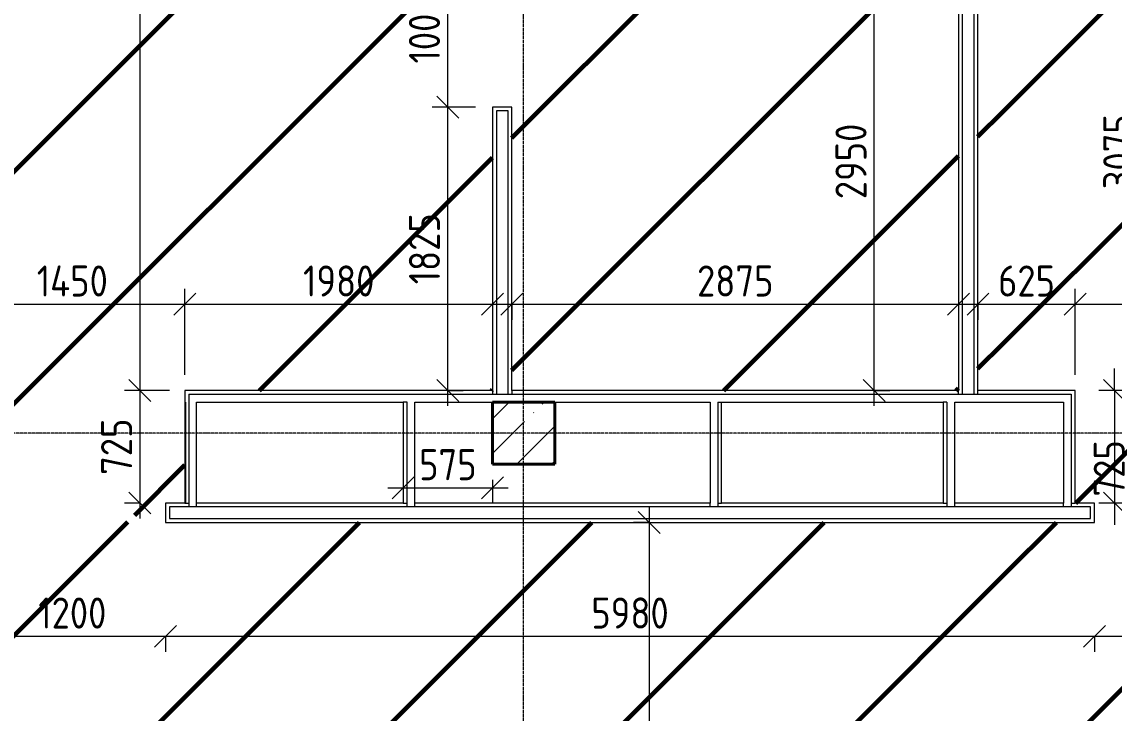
# Model space of a CAD drawing. Header units: millimetres. Extents: x -56773 to 323062, y -262288 to 76460.
# Drawn here: x -421 to 6611, y -148996 to -144544 of the extents above; entities that cross this region are included whole.
import ezdxf

# ---------------------------------------------------------------- set-up
doc = ezdxf.new("R2010")
doc.units = ezdxf.units.MM
doc.linetypes.add('ADSK_Линия сетки', pattern=[25, 20, -2.5, 0, -2.5])
for name, color, linetype, lineweight in [('1.1) Шлифовка потолка', 5, 'Continuous', 60), ('Несущие колонны', 7, 'Continuous', 18), ('Оси', 7, 'Continuous', 9), ('Размеры', 7, 'Continuous', 9), ('Стены внутренние', 7, 'Continuous', 18), ('Стены штриховка', 7, 'Continuous', 9)]:
    doc.layers.add(name, color=color, linetype=linetype, lineweight=lineweight)
doc.styles.add('GOST Common_3', font='', dxfattribs={"width": 0.9, "height": 200})
doc.styles.get('GOST Common_3').set_extended_font_data('GOST Common')
doc.dimstyles.new('ADSK_Основной_2_0', dxfattribs={"dimscale": 304.8, "dimtxt": 201.142999, "dimasz": 0.463911, "dimexe": 0.328084, "dimexo": 0.328084, "dimgap": 0.164042, "dimtad": 1, "dimdec": 3, "dimrnd": 0.001, "dimdsep": 46, "dimtxsty": 'GOST Common_3', "dimblk1": 'OBLIQUE', "dimblk2": 'OBLIQUE', "dimsah": 1, "dimcen": 0.09, "dimdle": 0.328084, "dimazin": 2, "dimtfac": 1, "dimtdec": 4, "dimtix": 1, "dimtmove": 0, "dimatfit": 3, "dimfxl": 1, "dimtvp": 1, "dimtolj": 1, "dimtzin": 0, "dimlwd": 20, "dimlwe": 20, "dimarcsym": 2})
doc.dimstyles.new('ADSK_Основной_2_0_1', dxfattribs={"dimscale": 304.8, "dimtxt": 201.142999, "dimasz": 0.463911, "dimexe": 0.328084, "dimexo": 0.328084, "dimgap": 0.164042, "dimtad": 1, "dimdec": 3, "dimrnd": 0.001, "dimdsep": 46, "dimtxsty": 'GOST Common_3', "dimblk1": 'OBLIQUE', "dimblk2": 'OBLIQUE', "dimsah": 1, "dimcen": 0.09, "dimdle": 0.328084, "dimazin": 2, "dimtfac": 1, "dimtdec": 4, "dimtix": 1, "dimtmove": 1, "dimatfit": 3, "dimfxl": 1, "dimtvp": 1, "dimtolj": 1, "dimtzin": 0, "dimlwd": 20, "dimlwe": 20, "dimarcsym": 2})
doc.dimstyles.new('ADSK_Основной_2_0_2', dxfattribs={"dimscale": 304.8, "dimtxt": 201.142999, "dimasz": 0.463911, "dimexe": 0.328084, "dimexo": 0.328084, "dimgap": 0.164042, "dimtad": 1, "dimdec": 3, "dimrnd": 0.001, "dimdsep": 46, "dimtxsty": 'GOST Common_3', "dimblk1": 'OBLIQUE', "dimblk2": 'OBLIQUE', "dimsah": 1, "dimcen": 0.09, "dimdle": 0.328084, "dimazin": 2, "dimtfac": 1, "dimtdec": 4, "dimtix": 1, "dimtmove": 0, "dimatfit": 3, "dimfxl": 1, "dimtvp": 1, "dimtolj": 1, "dimtzin": 0, "dimlwd": 20, "dimlwe": 20, "dimarcsym": 2})

# ---------------------------------------------------------------- blocks, each defined once
blk = doc.blocks.new('ADSK_КолоннаЖБ_Прямоугольная - 400x400 мм-1807143-Кладочный план 3-го этажа')
at = {"layer": 'Несущие колонны', "lineweight": 40}
for p, q in [((-200, 200), (200, 200)), ((-200, -200), (-200, 200)), ((200, 200), (200, -200)), ((200, -200), (-200, -200))]:
    blk.add_line(p, q, dxfattribs=at)
blk = doc.blocks.new('_Oblique')
at = {"color": 0, "linetype": 'ByBlock', "lineweight": -2}
blk.add_line((-0.5, -0.5), (0.5, 0.5), dxfattribs=at)
blk = doc.blocks.new('*D5492')
at = {"layer": 'Defpoints', "color": 0, "transparency": 16777216}
for p in [(-695.6, -148401.5), (504.4, -148401.5), (504.4, -148501.5)]:
    blk.add_point(p, dxfattribs=at)
at = {"layer": 'Размеры', "color": 0, "lineweight": 20, "transparency": 16777216}
for p, q in [((-795.6, -148501.5), (604.4, -148501.5)), ((-695.6, -148501.5), (-695.6, -148601.5)), ((504.4, -148501.5), (504.4, -148601.5))]:
    blk.add_line(p, q, dxfattribs=at)
at = {"layer": 'Размеры', "color": 0, "lineweight": 20, "transparency": 16777216, "xscale": 141.4, "yscale": 141.4, "zscale": 141.4, "rotation": 180}
blk.add_blockref('_Oblique', (-695.6, -148501.5), dxfattribs=at)
at = {"layer": 'Размеры', "color": 0, "lineweight": 20, "transparency": 16777216, "xscale": 141.4, "yscale": 141.4, "zscale": 141.4}
blk.add_blockref('_Oblique', (504.4, -148501.5), dxfattribs=at)
at = {"layer": 'Размеры', "color": 0, "lineweight": 9, "transparency": 16777216, "insert": (-95.6, -148351.5), "char_height": 200, "width": 560.473, "attachment_point": 5, "style": 'GOST Common_3'}
blk.add_mtext('\\A1;1200', dxfattribs=at)
blk = doc.blocks.new('*D5493')
at = {"layer": 'Defpoints', "color": 0, "transparency": 16777216}
for p in [(504.4, -148401.5), (6484.4, -148401.5), (6484.4, -148501.5)]:
    blk.add_point(p, dxfattribs=at)
at = {"layer": 'Размеры', "color": 0, "lineweight": 20, "transparency": 16777216}
for p, q in [((404.4, -148501.5), (6584.4, -148501.5)), ((504.4, -148501.5), (504.4, -148601.5)), ((6484.4, -148501.5), (6484.4, -148601.5))]:
    blk.add_line(p, q, dxfattribs=at)
at = {"layer": 'Размеры', "color": 0, "lineweight": 20, "transparency": 16777216, "xscale": 141.4, "yscale": 141.4, "zscale": 141.4, "rotation": 180}
blk.add_blockref('_Oblique', (504.4, -148501.5), dxfattribs=at)
at = {"layer": 'Размеры', "color": 0, "lineweight": 20, "transparency": 16777216, "xscale": 141.4, "yscale": 141.4, "zscale": 141.4}
blk.add_blockref('_Oblique', (6484.4, -148501.5), dxfattribs=at)
at = {"layer": 'Размеры', "color": 0, "lineweight": 9, "transparency": 16777216, "insert": (3494.4, -148351.5), "char_height": 200, "width": 605.475, "attachment_point": 5, "style": 'GOST Common_3'}
blk.add_mtext('\\A1;5980', dxfattribs=at)
blk = doc.blocks.new('*D5494')
at = {"layer": 'Defpoints', "color": 0, "transparency": 16777216}
for p in [(6484.4, -148401.5), (7684.4, -148401.5), (7684.4, -148501.5)]:
    blk.add_point(p, dxfattribs=at)
at = {"layer": 'Размеры', "color": 0, "lineweight": 20, "transparency": 16777216}
for p, q in [((6384.4, -148501.5), (7784.4, -148501.5)), ((6484.4, -148501.5), (6484.4, -148601.5)), ((7684.4, -148501.5), (7684.4, -148601.5))]:
    blk.add_line(p, q, dxfattribs=at)
at = {"layer": 'Размеры', "color": 0, "lineweight": 20, "transparency": 16777216, "xscale": 141.4, "yscale": 141.4, "zscale": 141.4, "rotation": 180}
blk.add_blockref('_Oblique', (6484.4, -148501.5), dxfattribs=at)
at = {"layer": 'Размеры', "color": 0, "lineweight": 20, "transparency": 16777216, "xscale": 141.4, "yscale": 141.4, "zscale": 141.4}
blk.add_blockref('_Oblique', (7684.4, -148501.5), dxfattribs=at)
at = {"layer": 'Размеры', "color": 0, "lineweight": 9, "transparency": 16777216, "insert": (7084.4, -148351.5), "char_height": 200, "width": 560.473, "attachment_point": 5, "style": 'GOST Common_3'}
blk.add_mtext('\\A1;1200', dxfattribs=at)
blk = doc.blocks.new('*D5516')
at = {"layer": 'Defpoints', "color": 0, "transparency": 16777216}
for p in [(629.4, -146362.9), (-820.6, -146917.8), (629.4, -146917.8)]:
    blk.add_point(p, dxfattribs=at)
at = {"layer": 'Размеры', "color": 0, "lineweight": 20, "transparency": 16777216}
for p, q in [((-820.6, -146817.8), (-820.6, -146262.9)), ((629.4, -146817.8), (629.4, -146262.9)), ((-920.6, -146362.9), (729.4, -146362.9))]:
    blk.add_line(p, q, dxfattribs=at)
at = {"layer": 'Размеры', "color": 0, "lineweight": 20, "transparency": 16777216, "xscale": 141.4, "yscale": 141.4, "zscale": 141.4, "rotation": 180}
blk.add_blockref('_Oblique', (-820.6, -146362.9), dxfattribs=at)
at = {"layer": 'Размеры', "color": 0, "lineweight": 20, "transparency": 16777216, "xscale": 141.4, "yscale": 141.4, "zscale": 141.4}
blk.add_blockref('_Oblique', (629.4, -146362.9), dxfattribs=at)
at = {"layer": 'Размеры', "color": 0, "lineweight": 9, "transparency": 16777216, "insert": (-95.6, -146212.9), "char_height": 200, "width": 580.928, "attachment_point": 5, "style": 'GOST Common_3'}
blk.add_mtext('\\A1;1450', dxfattribs=at)
blk = doc.blocks.new('*D5517')
at = {"layer": 'Defpoints', "color": 0, "transparency": 16777216}
for p in [(2609.4, -146262.9), (2609.4, -146362.9), (629.4, -146917.8)]:
    blk.add_point(p, dxfattribs=at)
at = {"layer": 'Размеры', "color": 0, "lineweight": 20, "transparency": 16777216}
for p, q in [((629.4, -146817.8), (629.4, -146262.9)), ((529.4, -146362.9), (2709.4, -146362.9)), ((2609.4, -146362.9), (2609.4, -146462.9))]:
    blk.add_line(p, q, dxfattribs=at)
at = {"layer": 'Размеры', "color": 0, "lineweight": 20, "transparency": 16777216, "xscale": 141.4, "yscale": 141.4, "zscale": 141.4, "rotation": 180}
blk.add_blockref('_Oblique', (629.4, -146362.9), dxfattribs=at)
at = {"layer": 'Размеры', "color": 0, "lineweight": 20, "transparency": 16777216, "xscale": 141.4, "yscale": 141.4, "zscale": 141.4}
blk.add_blockref('_Oblique', (2609.4, -146362.9), dxfattribs=at)
at = {"layer": 'Размеры', "color": 0, "lineweight": 9, "transparency": 16777216, "insert": (1619.4, -146212.9), "char_height": 200, "width": 560.473, "attachment_point": 5, "style": 'GOST Common_3'}
blk.add_mtext('\\A1;1980', dxfattribs=at)
blk = doc.blocks.new('*D5518')
at = {"layer": 'Defpoints', "color": 0, "transparency": 16777216}
for p in [(2034.4, -147446), (2609.4, -147392.8), (2609.4, -147546)]:
    blk.add_point(p, dxfattribs=at)
at = {"layer": 'Размеры', "color": 0, "lineweight": 20, "transparency": 16777216}
for p, q in [((2609.4, -147492.8), (2609.4, -147646)), ((1934.4, -147546), (2709.4, -147546)), ((2034.4, -147546), (2034.4, -147646))]:
    blk.add_line(p, q, dxfattribs=at)
at = {"layer": 'Размеры', "color": 0, "lineweight": 20, "transparency": 16777216, "xscale": 141.4, "yscale": 141.4, "zscale": 141.4, "rotation": 180}
blk.add_blockref('_Oblique', (2034.4, -147546), dxfattribs=at)
at = {"layer": 'Размеры', "color": 0, "lineweight": 20, "transparency": 16777216, "xscale": 141.4, "yscale": 141.4, "zscale": 141.4}
blk.add_blockref('_Oblique', (2609.4, -147546), dxfattribs=at)
at = {"layer": 'Размеры', "color": 0, "lineweight": 9, "transparency": 16777216, "insert": (2321.9, -147396), "char_height": 200, "width": 454.106, "attachment_point": 5, "style": 'GOST Common_3'}
blk.add_mtext('\\A1;575', dxfattribs=at)
blk = doc.blocks.new('*D5519')
at = {"layer": 'Defpoints', "color": 0, "transparency": 16777216}
for p in [(359.4, -141242.8), (339.3, -146917.8), (629.4, -146917.8)]:
    blk.add_point(p, dxfattribs=at)
at = {"layer": 'Размеры', "color": 0, "lineweight": 20, "transparency": 16777216}
for p, q in [((339.3, -141142.8), (339.3, -147017.8)), ((259.4, -141242.8), (239.3, -141242.8)), ((529.4, -146917.8), (239.3, -146917.8))]:
    blk.add_line(p, q, dxfattribs=at)
at = {"layer": 'Размеры', "color": 0, "lineweight": 20, "transparency": 16777216, "xscale": 141.4, "yscale": 141.4, "zscale": 141.4}
for p, rotation in [((339.3, -141242.8), 90), ((339.3, -146917.8), 270)]:
    blk.add_blockref('_Oblique', p, dxfattribs=dict(at, rotation=rotation))
at = {"layer": 'Размеры', "color": 0, "lineweight": 9, "transparency": 16777216, "insert": (189.3, -144080.3), "char_height": 200, "width": 605.475, "attachment_point": 5, "rotation": 90, "style": 'GOST Common_3'}
blk.add_mtext('\\A1;5675', dxfattribs=at)
blk = doc.blocks.new('*D5520')
at = {"layer": 'Defpoints', "color": 0, "transparency": 16777216}
for p in [(629.4, -146917.8), (339.3, -147642.8), (439.3, -147642.8)]:
    blk.add_point(p, dxfattribs=at)
at = {"layer": 'Размеры', "color": 0, "lineweight": 20, "transparency": 16777216}
for p, q in [((339.3, -146817.8), (339.3, -147742.8)), ((529.4, -146917.8), (239.3, -146917.8)), ((339.3, -147642.8), (239.3, -147642.8))]:
    blk.add_line(p, q, dxfattribs=at)
at = {"layer": 'Размеры', "color": 0, "lineweight": 20, "transparency": 16777216, "xscale": 141.4, "yscale": 141.4, "zscale": 141.4}
for p, rotation in [((339.3, -146917.8), 90), ((339.3, -147642.8), 270)]:
    blk.add_blockref('_Oblique', p, dxfattribs=dict(at, rotation=rotation))
at = {"layer": 'Размеры', "color": 0, "lineweight": 9, "transparency": 16777216, "insert": (189.3, -147280.3), "char_height": 200, "width": 454.106, "attachment_point": 5, "rotation": 90, "style": 'GOST Common_3'}
blk.add_mtext('\\A1;725', dxfattribs=at)
blk = doc.blocks.new('*D5523')
at = {"layer": 'Defpoints', "color": 0, "transparency": 16777216}
for p in [(2321.1, -145092.8), (2599.4, -145092.8), (2221.2, -146917.8)]:
    blk.add_point(p, dxfattribs=at)
at = {"layer": 'Размеры', "color": 0, "lineweight": 20, "transparency": 16777216}
for p, q in [((2321.1, -147017.8), (2321.1, -144992.8)), ((2499.4, -145092.8), (2221.1, -145092.8)), ((2321.2, -146917.8), (2421.1, -146917.8))]:
    blk.add_line(p, q, dxfattribs=at)
at = {"layer": 'Размеры', "color": 0, "lineweight": 20, "transparency": 16777216, "xscale": 141.4, "yscale": 141.4, "zscale": 141.4}
for p, rotation in [((2321.1, -145092.8), 90), ((2321.1, -146917.8), 270)]:
    blk.add_blockref('_Oblique', p, dxfattribs=dict(at, rotation=rotation))
at = {"layer": 'Размеры', "color": 0, "lineweight": 9, "transparency": 16777216, "insert": (2171.1, -146005.3), "char_height": 200, "width": 560.473, "attachment_point": 5, "rotation": 90, "style": 'GOST Common_3'}
blk.add_mtext('\\A1;1825', dxfattribs=at)
blk = doc.blocks.new('*D5524')
at = {"layer": 'Defpoints', "color": 0, "transparency": 16777216}
for p in [(2321.1, -144092.8), (2599.4, -144092.8), (2599.4, -145092.8)]:
    blk.add_point(p, dxfattribs=at)
at = {"layer": 'Размеры', "color": 0, "lineweight": 20, "transparency": 16777216}
for p, q in [((2321.1, -145192.8), (2321.1, -143992.8)), ((2499.4, -144092.8), (2221.1, -144092.8)), ((2499.4, -145092.8), (2221.1, -145092.8))]:
    blk.add_line(p, q, dxfattribs=at)
at = {"layer": 'Размеры', "color": 0, "lineweight": 20, "transparency": 16777216, "xscale": 141.4, "yscale": 141.4, "zscale": 141.4}
for p, rotation in [((2321.1, -144092.8), 90), ((2321.1, -145092.8), 270)]:
    blk.add_blockref('_Oblique', p, dxfattribs=dict(at, rotation=rotation))
at = {"layer": 'Размеры', "color": 0, "lineweight": 9, "transparency": 16777216, "insert": (2171.1, -144592.8), "char_height": 200, "width": 560.473, "attachment_point": 5, "rotation": 90, "style": 'GOST Common_3'}
blk.add_mtext('\\A1;1000', dxfattribs=at)
blk = doc.blocks.new('*D5526')
at = {"layer": 'Defpoints', "color": 0, "transparency": 16777216}
for p in [(4967, -143967.8), (5067, -143967.8), (4967, -146917.8)]:
    blk.add_point(p, dxfattribs=at)
at = {"layer": 'Размеры', "color": 0, "lineweight": 20, "transparency": 16777216}
for p, q in [((5067, -147017.8), (5067, -143867.8)), ((5067, -143967.8), (5167, -143967.8)), ((5067, -146917.8), (5167, -146917.8))]:
    blk.add_line(p, q, dxfattribs=at)
at = {"layer": 'Размеры', "color": 0, "lineweight": 20, "transparency": 16777216, "xscale": 141.4, "yscale": 141.4, "zscale": 141.4}
for p, rotation in [((5067, -143967.8), 90), ((5067, -146917.8), 270)]:
    blk.add_blockref('_Oblique', p, dxfattribs=dict(at, rotation=rotation))
at = {"layer": 'Размеры', "color": 0, "lineweight": 9, "transparency": 16777216, "insert": (4917, -145442.8), "char_height": 200, "width": 605.475, "attachment_point": 5, "rotation": 90, "style": 'GOST Common_3'}
blk.add_mtext('\\A1;2950', dxfattribs=at)
blk = doc.blocks.new('*D5527')
at = {"layer": 'Defpoints', "color": 0, "transparency": 16777216}
for p in [(2734.4, -146262.9), (5609.4, -146262.9), (5609.4, -146362.9)]:
    blk.add_point(p, dxfattribs=at)
at = {"layer": 'Размеры', "color": 0, "lineweight": 20, "transparency": 16777216}
for p, q in [((2634.4, -146362.9), (5709.4, -146362.9)), ((2734.4, -146362.9), (2734.4, -146462.9)), ((5609.4, -146362.9), (5609.4, -146462.9))]:
    blk.add_line(p, q, dxfattribs=at)
at = {"layer": 'Размеры', "color": 0, "lineweight": 20, "transparency": 16777216, "xscale": 141.4, "yscale": 141.4, "zscale": 141.4, "rotation": 180}
blk.add_blockref('_Oblique', (2734.4, -146362.9), dxfattribs=at)
at = {"layer": 'Размеры', "color": 0, "lineweight": 20, "transparency": 16777216, "xscale": 141.4, "yscale": 141.4, "zscale": 141.4}
blk.add_blockref('_Oblique', (5609.4, -146362.9), dxfattribs=at)
at = {"layer": 'Размеры', "color": 0, "lineweight": 9, "transparency": 16777216, "insert": (4171.9, -146212.9), "char_height": 200, "width": 605.475, "attachment_point": 5, "style": 'GOST Common_3'}
blk.add_mtext('\\A1;2875', dxfattribs=at)
blk = doc.blocks.new('*D5528')
at = {"layer": 'Defpoints', "color": 0, "transparency": 16777216}
for p in [(5734.4, -146262.9), (6359.4, -146362.9), (6359.4, -146917.8)]:
    blk.add_point(p, dxfattribs=at)
at = {"layer": 'Размеры', "color": 0, "lineweight": 20, "transparency": 16777216}
for p, q in [((6359.4, -146817.8), (6359.4, -146262.9)), ((5634.4, -146362.9), (6459.4, -146362.9)), ((5734.4, -146362.9), (5734.4, -146462.9))]:
    blk.add_line(p, q, dxfattribs=at)
at = {"layer": 'Размеры', "color": 0, "lineweight": 20, "transparency": 16777216, "xscale": 141.4, "yscale": 141.4, "zscale": 141.4, "rotation": 180}
blk.add_blockref('_Oblique', (5734.4, -146362.9), dxfattribs=at)
at = {"layer": 'Размеры', "color": 0, "lineweight": 20, "transparency": 16777216, "xscale": 141.4, "yscale": 141.4, "zscale": 141.4}
blk.add_blockref('_Oblique', (6359.4, -146362.9), dxfattribs=at)
at = {"layer": 'Размеры', "color": 0, "lineweight": 9, "transparency": 16777216, "insert": (6046.9, -146212.9), "char_height": 200, "width": 454.106, "attachment_point": 5, "style": 'GOST Common_3'}
blk.add_mtext('\\A1;625', dxfattribs=at)
blk = doc.blocks.new('*D5529')
at = {"layer": 'Defpoints', "color": 0, "transparency": 16777216}
for p in [(7809.4, -146362.9), (6359.4, -146917.8), (7809.4, -146917.8)]:
    blk.add_point(p, dxfattribs=at)
at = {"layer": 'Размеры', "color": 0, "lineweight": 20, "transparency": 16777216}
for p, q in [((6359.4, -146817.8), (6359.4, -146262.9)), ((7809.4, -146817.8), (7809.4, -146262.9)), ((6259.4, -146362.9), (7909.4, -146362.9))]:
    blk.add_line(p, q, dxfattribs=at)
at = {"layer": 'Размеры', "color": 0, "lineweight": 20, "transparency": 16777216, "xscale": 141.4, "yscale": 141.4, "zscale": 141.4, "rotation": 180}
blk.add_blockref('_Oblique', (6359.4, -146362.9), dxfattribs=at)
at = {"layer": 'Размеры', "color": 0, "lineweight": 20, "transparency": 16777216, "xscale": 141.4, "yscale": 141.4, "zscale": 141.4}
blk.add_blockref('_Oblique', (7809.4, -146362.9), dxfattribs=at)
at = {"layer": 'Размеры', "color": 0, "lineweight": 9, "transparency": 16777216, "insert": (7084.4, -146212.9), "char_height": 200, "width": 580.928, "attachment_point": 5, "style": 'GOST Common_3'}
blk.add_mtext('\\A1;1450', dxfattribs=at)
blk = doc.blocks.new('*D5532')
at = {"layer": 'Defpoints', "color": 0, "transparency": 16777216}
for p in [(5734.4, -143842.8), (6790.7, -146917.8), (7809.4, -146917.8)]:
    blk.add_point(p, dxfattribs=at)
at = {"layer": 'Размеры', "color": 0, "lineweight": 20, "transparency": 16777216}
for p, q in [((6790.7, -143742.8), (6790.7, -147017.8)), ((5834.4, -143842.8), (6890.7, -143842.8)), ((7709.4, -146917.8), (6690.7, -146917.8))]:
    blk.add_line(p, q, dxfattribs=at)
at = {"layer": 'Размеры', "color": 0, "lineweight": 20, "transparency": 16777216, "xscale": 141.4, "yscale": 141.4, "zscale": 141.4}
for p, rotation in [((6790.7, -143842.8), 90), ((6790.7, -146917.8), 270)]:
    blk.add_blockref('_Oblique', p, dxfattribs=dict(at, rotation=rotation))
at = {"layer": 'Размеры', "color": 0, "lineweight": 9, "transparency": 16777216, "insert": (6640.7, -145380.3), "char_height": 200, "width": 605.475, "attachment_point": 5, "rotation": 90, "style": 'GOST Common_3'}
blk.add_mtext('\\A1;3075', dxfattribs=at)
blk = doc.blocks.new('*D5533')
at = {"layer": 'Defpoints', "color": 0, "transparency": 16777216}
for p in [(7809.4, -146917.8), (6612.7, -147642.8), (6890.7, -147642.8)]:
    blk.add_point(p, dxfattribs=at)
at = {"layer": 'Размеры', "color": 0, "lineweight": 20, "transparency": 16777216}
for p, q in [((6612.7, -146917.8), (6612.7, -146776.4)), ((7709.4, -146917.8), (6512.7, -146917.8)), ((6612.7, -146917.8), (6612.7, -147642.8)), ((6790.7, -147642.8), (6512.7, -147642.8)), ((6612.7, -147642.8), (6612.7, -147784.2))]:
    blk.add_line(p, q, dxfattribs=at)
at = {"layer": 'Размеры', "color": 0, "lineweight": 20, "transparency": 16777216, "xscale": 141.4, "yscale": 141.4, "zscale": 141.4}
for p, rotation in [((6612.7, -146917.8), 270), ((6612.7, -147642.8), 90)]:
    blk.add_blockref('_Oblique', p, dxfattribs=dict(at, rotation=rotation))
at = {"layer": 'Размеры', "color": 0, "lineweight": 9, "transparency": 16777216, "insert": (6479.4, -147600.9), "char_height": 200, "width": 454.106, "attachment_point": 1, "rotation": 90, "line_spacing_factor": 1.022761, "style": 'GOST Common_3'}
blk.add_mtext('\\A1;725', dxfattribs=at)
blk = doc.blocks.new('*D5640')
at = {"layer": 'Defpoints', "color": 0, "transparency": 16777216}
for p in [(3716.9, -147767.8), (3034.4, -151017.8), (3616.9, -151017.8)]:
    blk.add_point(p, dxfattribs=at)
at = {"layer": 'Размеры', "color": 0, "lineweight": 20, "transparency": 16777216}
for p, q in [((3616.9, -147667.8), (3616.9, -151117.8)), ((3616.9, -147767.8), (3516.9, -147767.8)), ((3134.4, -151017.8), (3716.9, -151017.8))]:
    blk.add_line(p, q, dxfattribs=at)
at = {"layer": 'Размеры', "color": 0, "lineweight": 20, "transparency": 16777216, "xscale": 141.4, "yscale": 141.4, "zscale": 141.4}
for p, rotation in [((3616.9, -147767.8), 90), ((3616.9, -151017.8), 270)]:
    blk.add_blockref('_Oblique', p, dxfattribs=dict(at, rotation=rotation))
at = {"layer": 'Размеры', "color": 0, "lineweight": 9, "transparency": 16777216, "insert": (3466.9, -149392.8), "char_height": 200, "width": 605.475, "attachment_point": 5, "rotation": 90, "style": 'GOST Common_3'}
blk.add_mtext('\\A1;3250', dxfattribs=at)

msp = doc.modelspace()

# ---------------------------------------------------------------- hatches: boundary and pattern name
at = {"layer": '1.1) Шлифовка потолка', "transparency": 33554687}
h = msp.add_hatch(dxfattribs=at)
h.set_pattern_fill('ANSI31', color=5, scale=333)
h.paths.add_polyline_path([(5609.3615, -143967.7816), (2734.3615, -143967.7816), (2734.3615, -144092.7816), (2609.3615, -144092.7816), (2609.3615, -141392.7816), (2609.3615, -141242.7816), (2009.3615, -141242.7816), (359.3615, -141242.7816), (-790.6385, -141242.7816), (-2040.6385, -141242.7816), (-2581.3513, -141242.7816), (-2581.3513, -146917.7816), (-820.6385, -146917.7816), (-820.6385, -147642.7816), (-695.6385, -147642.7816), (-695.6385, -147720.3127), (504.3615, -147720.3127), (504.3615, -147642.7816), (629.3615, -147642.7816), (629.3615, -146917.7816), (2609.3615, -146917.7816), (2609.3615, -145092.7816), (2734.3615, -145092.7816), (2734.3615, -146917.7816), (5609.3615, -146917.7816)])
h = msp.add_hatch(dxfattribs=at)
h.set_pattern_fill('ANSI31', color=5, scale=333)
h.paths.add_polyline_path([(5898.2923, -141242.7816), (5209.3615, -141242.7816), (3559.3615, -141242.7816), (3009.3615, -141242.7816), (3009.3615, -141392.7816), (2734.3615, -141392.7816), (2734.3615, -143842.7816), (5734.3615, -143842.7816), (5734.3615, -146917.7816), (5898.2923, -146917.7816)])
h = msp.add_hatch(dxfattribs=at)
h.set_pattern_fill('ANSI31', color=5, scale=333)
h.paths.add_polyline_path([(8809.3615, -141392.7816), (8609.3615, -141392.7816), (8609.3615, -141242.7816), (7609.3615, -141242.7816), (6359.3615, -141242.7816), (5898.2923, -141242.7816), (5898.2923, -146917.7816), (6359.3615, -146917.7816), (6359.3615, -147642.7816), (6484.3615, -147642.7816), (6484.3615, -147720.3127), (7684.3615, -147720.3127), (7684.3615, -147642.7816), (7809.3615, -147642.7816), (7809.3615, -146917.7816), (8809.3615, -146917.7816)])
h = msp.add_hatch(dxfattribs=at)
h.set_pattern_fill('ANSI31', color=5, scale=333)
h.paths.add_polyline_path([(14377.9359, -147720.3127), (13459.3615, -147720.3127), (13459.3615, -147767.7816), (12609.3615, -147767.7816), (12609.3615, -147992.7816), (11484.3615, -147992.7816), (11484.3615, -147792.7816), (12409.3615, -147792.7816), (12409.3615, -147720.3127), (9009.3615, -147720.3127), (9009.3615, -147792.7816), (9934.3615, -147792.7816), (9934.3615, -147992.7816), (8809.3615, -147992.7816), (8809.3615, -148567.7816), (8684.3615, -148567.7816), (8684.3615, -147767.7816), (7684.3615, -147767.7816), (7684.3615, -147720.3127), (6484.3615, -147720.3127), (6484.3615, -147767.7816), (5898.2923, -147767.7816), (5898.2923, -157542.7816), (8584.3615, -157542.7816), (8584.3615, -153892.7816), (8709.3615, -153892.7816), (8709.3615, -157392.7816), (9009.3615, -157392.7816), (9009.3615, -157542.7816), (11909.3615, -157542.7816), (11909.3615, -151867.7816), (8709.3615, -151867.7816), (8709.3615, -152692.7816), (8584.3615, -152692.7816), (8584.3615, -151017.7816), (8684.3615, -151017.7816), (8684.3615, -150617.7816), (8809.3615, -150617.7816), (8809.3615, -151017.7816), (12159.3615, -151017.7816), (12159.3615, -151142.7816), (12034.3615, -151142.7816), (12034.3615, -157542.7816), (15409.3615, -157542.7816), (15409.3615, -151867.7816), (13509.3615, -151867.7816), (13509.3615, -151142.7816), (13359.3615, -151142.7816), (13359.3615, -151017.7816), (14377.9359, -151017.7816)])
h = msp.add_hatch(dxfattribs=at)
h.set_pattern_fill('ANSI31', color=5, scale=333)
h.paths.add_polyline_path([(5898.2923, -147767.7816), (504.3615, -147767.7816), (-695.6385, -147749.3215), (-695.6385, -147767.7816), (-2581.3513, -147767.7816), (-2581.3513, -151017.7816), (-1890.6385, -151017.7816), (-1890.6385, -151142.7816), (-1990.6385, -151142.7816), (-1990.6385, -151867.7816), (-2581.3513, -151867.7816), (-2581.3513, -157542.7816), (-640.6385, -157542.7816), (-640.6385, -151867.7816), (-740.6385, -151867.7816), (-740.6385, -151142.7816), (-840.6385, -151142.7816), (-840.6385, -151017.7816), (3034.3615, -151017.7816), (3034.3615, -152692.7816), (2909.3615, -152692.7816), (2909.3615, -151867.7816), (-515.6385, -151867.7816), (-515.6385, -157542.7816), (2609.3615, -157542.7816), (2609.3615, -157392.7816), (2909.3615, -157392.7816), (2909.3615, -153892.7816), (3034.3615, -153892.7816), (3034.3615, -157542.7816), (5898.2923, -157542.7816)])
at = {"layer": 'Несущие колонны', "lineweight": 9}
h = msp.add_hatch(dxfattribs=at)
h.set_pattern_fill('FP_1', color=256, style=0, pattern_type=2)
h.set_pattern_definition([(45, (9.36, -150597.75), (-224.506, 224.506), []), (45, (233.87, -150597.75), (-224.506, 224.506), [396.875, -79.375, 3.353, -76.022])])
h.paths.add_polyline_path([(2609.3615, -147392.7816), (3009.3615, -147392.7816), (3009.3615, -146992.7816), (2609.3615, -146992.7816)])

# ---------------------------------------------------------------- linework, layer by layer
for p, q in [((3009.3615, -146992.7816), (2609.3615, -146992.7816)), ((2609.3615, -146992.7816), (2609.3615, -147392.7816)), ((3009.3615, -147392.7816), (3009.3615, -146992.7816)), ((2609.3615, -147392.7816), (3009.3615, -147392.7816))]:
    msp.add_line(p, q, dxfattribs=at)
at = {"layer": 'Оси', "linetype": 'ADSK_Линия сетки', "lineweight": 5}
for p, q in [((2809.3615, -161571.6329), (2809.3615, -140570.3055)), ((62587.9153, -147192.7816), (-25230.7352, -147192.7816))]:
    msp.add_line(p, q, dxfattribs=at)
at = {"layer": 'Стены внутренние', "lineweight": 5}
for p, q in [((5734.3615, -146917.7816), (5734.3615, -143842.7816)), ((5609.3615, -143967.7816), (5609.3615, -146917.7816)), ((2609.3615, -145092.7816), (2609.3615, -146917.7816)), ((2734.3615, -145092.7816), (2609.3615, -145092.7816)), ((2734.3615, -146917.7816), (2734.3615, -145092.7816)), ((2609.3615, -146917.7816), (629.3615, -146917.7816)), ((629.3615, -146917.7816), (629.3615, -147642.7816)), ((5609.3615, -146917.7816), (2734.3615, -146917.7816)), ((6359.3615, -146917.7816), (5734.3615, -146917.7816)), ((6359.3615, -147642.7816), (6359.3615, -146917.7816)), ((629.8615, -146992.7816), (631.8615, -146992.7816)), ((629.8615, -147640.7816), (629.8615, -146992.7816)), ((631.8615, -146992.7816), (631.8615, -147640.7816)), ((704.3615, -146992.7816), (2034.3615, -146992.7816)), ((704.3615, -147642.7816), (704.3615, -146992.7816)), ((2034.3615, -146992.7816), (2034.3615, -147642.7816)), ((2109.3615, -146992.7816), (4009.3615, -146992.7816)), ((2109.3615, -147642.7816), (2109.3615, -146992.7816)), ((4009.3615, -146992.7816), (4009.3615, -147642.7816)), ((4084.3615, -147642.7816), (4084.3615, -146992.7816)), ((4084.3615, -146992.7816), (5509.3615, -146992.7816)), ((5509.3615, -146992.7816), (5509.3615, -147642.7816)), ((5584.3615, -146992.7816), (6284.3615, -146992.7816)), ((5584.3615, -147642.7816), (5584.3615, -146992.7816)), ((6284.3615, -146992.7816), (6284.3615, -147642.7816)), ((629.3615, -147642.7816), (504.3615, -147642.7816)), ((504.3615, -147642.7816), (504.3615, -147767.7816)), ((631.8615, -147640.7816), (629.8615, -147640.7816)), ((2034.3615, -147642.7816), (704.3615, -147642.7816)), ((4009.3615, -147642.7816), (2109.3615, -147642.7816)), ((5509.3615, -147642.7816), (4084.3615, -147642.7816)), ((6284.3615, -147642.7816), (5584.3615, -147642.7816)), ((6484.3615, -147642.7816), (6359.3615, -147642.7816)), ((6484.3615, -147767.7816), (6484.3615, -147642.7816)), ((504.3615, -147767.7816), (6484.3615, -147767.7816))]:
    msp.add_line(p, q, dxfattribs=at)
at = {"layer": 'Стены штриховка', "lineweight": 9}
for p, q in [((5709.3615, -146942.7816), (5709.3615, -143867.7816)), ((5634.3615, -146942.7816), (5634.3615, -143942.7816)), ((2634.3615, -145117.7816), (2634.3615, -146942.7816)), ((2709.3615, -145117.7816), (2634.3615, -145117.7816)), ((2709.3615, -146942.7816), (2709.3615, -145117.7816)), ((654.3615, -146942.7816), (6334.3615, -146942.7816)), ((654.3615, -146942.7816), (654.3615, -147667.7816)), ((2609.3615, -146917.7816), (2609.3615, -146942.7816)), ((2734.3615, -146917.7816), (2734.3615, -146942.7816)), ((5609.3615, -146942.7816), (5609.3615, -146917.7816)), ((5734.3615, -146942.7816), (5734.3615, -146917.7816)), ((6334.3615, -146942.7816), (6334.3615, -147667.7816)), ((2059.3615, -146992.7816), (2034.3615, -146992.7816)), ((2059.3615, -147667.7816), (2059.3615, -146992.7816)), ((4059.3615, -146992.7816), (4059.3615, -147667.7816)), ((4059.3615, -146992.7816), (4084.3615, -146992.7816)), ((5534.3615, -146992.7816), (5509.3615, -146992.7816)), ((5534.3615, -146992.7816), (5534.3615, -147667.7816)), ((629.3615, -147642.7816), (654.3615, -147642.7816)), ((704.3615, -147667.7816), (704.3615, -147642.7816)), ((2034.3615, -147642.7816), (2059.3615, -147642.7816)), ((2109.3615, -147667.7816), (2109.3615, -147642.7816)), ((4009.3615, -147667.7816), (4009.3615, -147642.7816)), ((4059.3615, -147642.7816), (4084.3615, -147642.7816)), ((5509.3615, -147642.7816), (5534.3615, -147642.7816)), ((5584.3615, -147667.7816), (5584.3615, -147642.7816)), ((6284.3615, -147667.7816), (6284.3615, -147642.7816)), ((6334.3615, -147642.7816), (6359.3615, -147642.7816)), ((6459.3615, -147667.7816), (529.3615, -147667.7816)), ((529.3615, -147667.7816), (529.3615, -147742.7816)), ((6459.3615, -147742.7816), (6459.3615, -147667.7816)), ((529.3615, -147742.7816), (6459.3615, -147742.7816))]:
    msp.add_line(p, q, dxfattribs=at)

# ---------------------------------------------------------------- block references
at = {"layer": 'Несущие колонны', "lineweight": 40, "rotation": 89.9999999999999}
msp.add_blockref('ADSK_КолоннаЖБ_Прямоугольная - 400x400 мм-1807143-Кладочный план 3-го этажа', (2809.3615, -147192.7816), dxfattribs=at)

# ---------------------------------------------------------------- dimensions: what is measured, and where the dimension line sits
at = {"layer": 'Размеры', "lineweight": 9}
for base, p1, p2, override, picture, middle in [((339.3465, -146917.7816), (359.3615, -141242.7816), (629.3615, -146917.7816), {"dimpost": '<>', "dimfxl": 5681.419277}, '*D5519', (189.3465, -144080.2816)), ((6790.7371, -146917.7816), (5734.3615, -143842.7816), (7809.3615, -146917.7816), {"dimpost": '<>', "dimfxl": 3709.615883}, '*D5532', (6640.7371, -145380.2816)), ((5066.9673, -143967.7816), (4966.9824, -146917.7816), (4966.9824, -143967.7816), {"dimpost": '<>', "dimfxl": 2950}, '*D5526', (4916.9673, -145442.7816)), ((2321.1496, -144092.7816), (2599.3615, -145092.7816), (2599.3615, -144092.7816), {"dimpost": '<>', "dimfxl": 1000}, '*D5524', (2171.1496, -144592.7816)), ((2321.1496, -145092.7816), (2221.1647, -146917.7816), (2599.3615, -145092.7816), {"dimpost": '<>', "dimfxl": 1863.775162}, '*D5523', (2171.1496, -146005.2816)), ((339.3465, -147642.7816), (629.3615, -146917.7816), (439.3314, -147642.7816), {"dimpost": '<>', "dimfxl": 749.490792}, '*D5520', (189.3465, -147280.2816)), ((3616.9416, -151017.7816), (3716.9265, -147767.7816), (3034.3615, -151017.7816), {"dimpost": '<>', "dimfxl": 3320.90274}, '*D5640', (3466.9416, -149392.7816))]:
    dim = msp.add_linear_dim(base=base, p1=p1, p2=p2, angle=90, dimstyle='ADSK_Основной_2_0_2', override=override, dxfattribs=at)
    dim.commit()
    dim.dimension.update_dxf_attribs({"geometry": picture, "text_midpoint": middle})
for base, p1, p2, dimstyle, override, picture, middle in [((629.3615, -146362.8924), (-820.6385, -146917.7816), (629.3615, -146917.7816), 'ADSK_Основной_2_0_2', {"dimpost": '<>', "dimfxl": 1450}, '*D5516', (-95.6385, -146212.8924)), ((2609.3615, -146362.8924), (629.3615, -146917.7816), (2609.3615, -146262.9075), 'ADSK_Основной_2_0_2', {"dimpost": '<>', "dimfxl": 2085.487978}, '*D5517', (1619.3615, -146212.8924)), ((5609.3615, -146362.8924), (2734.3615, -146262.9075), (5609.3615, -146262.9075), 'ADSK_Основной_2_0_2', {"dimpost": '<>', "dimfxl": 2875}, '*D5527', (4171.8615, -146212.8924)), ((6359.3615, -146362.8924), (5734.3615, -146262.9075), (6359.3615, -146917.7816), 'ADSK_Основной_2_0_2', {"dimpost": '<>', "dimfxl": 905.254166}, '*D5528', (6046.8615, -146212.8924)), ((7809.3615, -146362.8924), (6359.3615, -146917.7816), (7809.3615, -146917.7816), 'ADSK_Основной_2_0_2', {"dimpost": '<>', "dimfxl": 1450}, '*D5529', (7084.3615, -146212.8924)), ((2609.3615, -147545.9971), (2034.3615, -147446.0122), (2609.3615, -147392.7816), 'ADSK_Основной_2_0_2', {"dimpost": '<>', "dimfxl": 577.458651}, '*D5518', (2321.8615, -147395.9971)), ((504.3615, -148501.5041), (-695.6385, -148401.5192), (504.3615, -148401.5192), 'ADSK_Основной_2_0_1', {"dimpost": '<>', "dimfxl": 1200}, '*D5492', (-95.6385, -148351.5041)), ((6484.3615, -148501.5041), (504.3615, -148401.5192), (6484.3615, -148401.5192), 'ADSK_Основной_2_0_2', {"dimpost": '<>', "dimfxl": 5980}, '*D5493', (3494.3615, -148351.5041)), ((7684.3615, -148501.5041), (6484.3615, -148401.5192), (7684.3615, -148401.5192), 'ADSK_Основной_2_0_2', {"dimpost": '<>', "dimfxl": 1200}, '*D5494', (7084.3615, -148351.5041))]:
    dim = msp.add_linear_dim(base=base, p1=p1, p2=p2, dimstyle=dimstyle, override=override, dxfattribs=at)
    dim.commit()
    dim.dimension.update_dxf_attribs({"geometry": picture, "text_midpoint": middle})
dim = msp.add_linear_dim(base=(6612.7047, -147642.7816), p1=(7809.3615, -146917.7816), p2=(6890.722, -147642.7816), angle=90, dimstyle='ADSK_Основной_2_0', override={"dimpost": '<>', "dimfxl": 1170.266473}, dxfattribs=at)
dim.commit()
dim.dimension.update_dxf_attribs({"geometry": '*D5533', "text_midpoint": (6612.7047, -147373.8144), "dimtype": 160, "text_rotation": 90})

doc.saveas('drawing.dxf')
